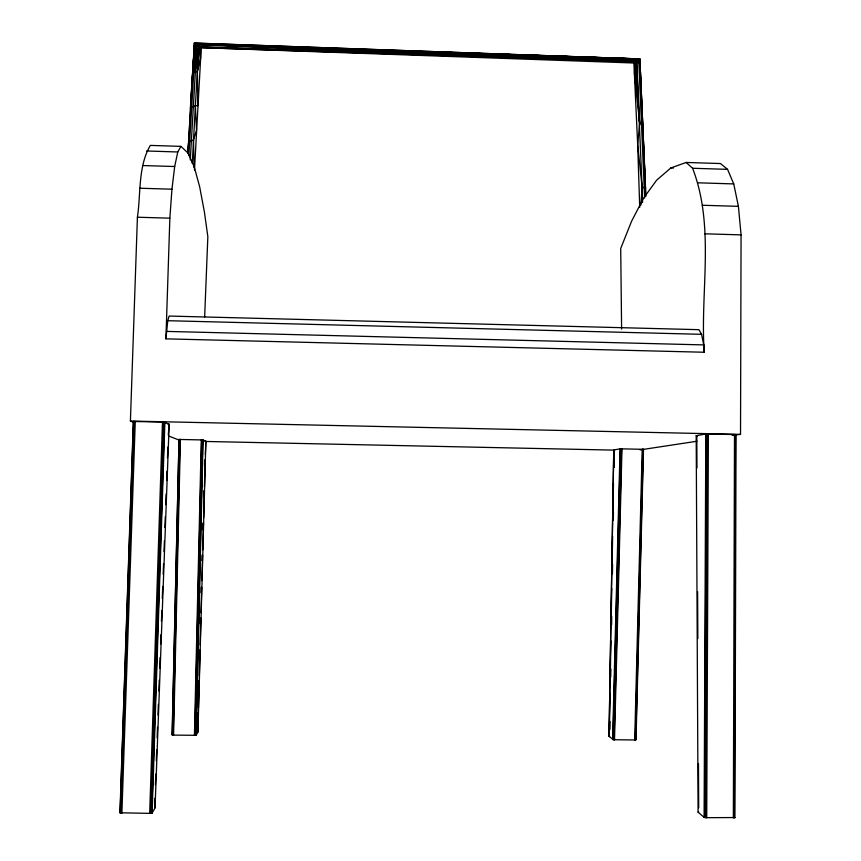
<?xml version="1.0" encoding="UTF-8"?>
<svg xmlns="http://www.w3.org/2000/svg" width="861" height="861" viewBox="0 0 861 861"><rect width="100%" height="100%" fill="white"/><g stroke="black" fill="none" stroke-linecap="round" stroke-linejoin="round"><path stroke-width="1.29" d="M733.357 817.95L734.498 434.547L705.816 434.009L696.194 435.677L698.088 812.192L704.104 817.315L705.589 817.681L734.95 817.552M734.347 817.907L735.466 434.579L734.498 434.547M734.928 817.756L736.047 434.622L735.466 434.579M732.162 435.289L740.525 434.385L741.063 234.87L738.404 206.349L733.744 183.92L727.556 169.359L720.463 163.547L686.131 162.46L670.816 167.97L656.609 180.207L643.533 198.234L631.576 221.245L620.706 248.506L621.61 329.085M204.649 317.052L207.845 236.7L204.412 212.097L199.687 186.869L194.231 166.873L187.989 153.021L180.939 146.37L177.775 151.977L174.686 166.528L171.952 189.194L169.854 218.177L165.915 338.857L704.212 352.246C700.058 291.492 715.125 226.637 692.588 168.261L686.131 162.46M704.104 817.315L705.816 434.009M704.632 817.519L706.343 433.976M705.589 817.681L707.279 433.955M706.72 817.746L708.388 433.976M613.753 449.937L609.028 736.467L613.667 739.728L635.289 739.976L636.01 739.76L643.501 449.324L620.437 448.829L613.753 449.937L609.05 736.381L609.76 736.263M609.416 729.59L610.018 693.299M610.277 677.166L610.88 640.864M611.149 624.731L611.74 588.44M611.988 573.652L612.612 536.016M612.871 519.883L613.473 483.591M613.742 467.458L613.775 449.959M609.879 729.547L610.008 721.486M610.74 677.133L610.869 669.072M611.601 624.72L611.73 616.648M612.44 573.641L612.601 564.235M613.323 519.883L613.462 511.821M614.194 467.469L614.323 459.408M172.222 734.982L179.023 439.444L202.776 439.949L205.865 441.284L197.955 732.076L196.233 735.111L195.286 735.305L173.158 735.1L172.082 734.853L179.023 439.444M172.781 735.068L179.583 439.433M173.158 735.1L179.971 439.433M173.588 735.111L180.401 439.444M194.435 735.337L201.27 439.885M194.866 735.326L201.711 439.896M195.286 735.305L202.12 439.917M195.942 735.229L202.776 439.949M196.233 735.111L203.067 439.982M612.612 739.513L620.071 448.839M612.978 739.642L620.437 448.829M613.667 739.728L621.136 448.818M614.087 739.76L621.556 448.818M614.517 739.771L621.986 448.829M634.697 739.986L642.198 449.259M635.289 739.976L642.79 449.27M635.752 739.922L643.253 449.291M197.61 718.472L197.75 713.123M198.45 687.681L198.633 680.986M199.321 655.544L199.472 650.195M200.204 623.418L200.344 618.058M201.043 592.616L201.183 587.267M201.915 560.489L202.055 555.13M202.755 529.687L202.938 522.993M203.626 497.55L203.809 490.856M204.509 465.424L204.649 460.065M198.31 713.209L197.955 732.076M198.45 707.85L199.182 681.062M199.332 675.702L200.021 650.259M200.172 644.9L200.893 618.112M201.043 612.752L201.732 587.31M201.915 580.605L202.615 555.162M202.755 549.802L203.487 523.014M203.637 517.655L204.358 490.867M204.477 486.852L205.198 460.065M205.349 454.705L205.865 441.284M149.674 813.441L162.481 422.03L163.601 422.073L169.176 424.193L155.045 807.887L152.128 813.032L150.815 813.387L119.937 812.784L133.337 421.492L162.481 422.03M150.815 813.387L163.601 422.073M151.708 813.236L164.473 422.127M152.128 813.032L164.871 422.181M134.133 422.503L130.409 421.04L137.416 217.22C140.935 193.725 137.921 166.431 150.341 145.401L180.939 146.37M120.099 812.999L133.498 421.449M120.809 813.161L134.208 421.427M121.885 813.225L135.263 421.438M154.915 798.212L155.045 807.887M155.41 784.812L155.798 774.082M156.293 760.683L156.691 749.953M157.132 737.899L157.531 727.168M157.972 715.104L158.37 704.384M158.865 690.985L159.263 680.255M159.705 668.19L160.103 657.47M160.598 644.071L160.942 634.686M161.438 621.276L161.836 610.557M162.277 598.492L162.718 586.427M163.17 574.362L163.558 563.643M164.01 551.578L164.397 540.859M164.892 527.449L165.29 516.729M165.732 504.664L166.13 493.945M166.625 480.535L166.969 471.161M167.464 457.751L167.863 447.031M168.304 434.966L169.176 424.193M194.478 170.047L201.237 47.656L194.338 43.05L188.032 153.645M188.882 155.378L195.447 43.922L298.799 47.409L278.641 46.742M190.27 159.931L196.921 45.149L193.553 72.658L192.573 73.723L187.946 152.246L188.656 141.957L193.499 139.956L196.512 130.183L195.382 105.612L198.88 46.623L196.05 44.417L201.237 47.656L633.9 63.004L638.744 60.109L640.078 63.972L645.804 196.373M192.272 163.472L195.382 105.612L197.901 105.752L197.373 71.345L200.053 47.129L636.666 61.852L640.078 63.972L645.728 194.801M190.367 108.841L192.369 74.993M165.915 338.857L167.766 320.701L169.133 316.062L698.96 329.677L701.554 334.326L703.738 344.906L704.212 352.246M640.918 205.047L642.08 186.826L636.666 61.852L201.237 47.656M194.672 43.298L192.573 73.723L194.597 43.233L192.573 73.723L195.447 43.922L273.281 46.559M644.652 197.998L638.744 60.109L195.996 44.374L193.553 72.658L197.373 71.345L200.581 58.58L200.516 47.559M642.554 202.539L642.08 186.826L637.667 144.497L633.9 63.004L636.666 61.852L639.68 123.263L637.667 144.497L639.723 207.372M198.364 46.343L195.21 71.829L198.88 46.623L636.828 61.712L195.996 44.374M698.088 812.192L698.723 811.858M190.572 107.808L195.382 105.612M638.819 60.044L640.078 63.972L639.82 59.086L195.447 43.922L638.819 60.044L639.82 59.086L423.644 51.617M633.9 63.004L636.656 61.863M640.089 449.883L696.936 441.252M205.166 441.316L205.714 441.316M168.056 424.247L168.702 424.247M130.409 421.04L740.525 434.385M205.435 441.456L614.679 450.131M167.766 320.701L701.554 334.326M166.388 331.399L703.738 344.906M697.765 435.795L696.194 435.677M139.794 188.225L171.952 189.194M702.393 205.252L738.404 206.349M137.416 217.22L169.854 218.177M704.75 233.805L741.063 234.87M146.574 150.987L177.775 151.977M692.588 168.261L727.556 169.359M670.816 167.97L673.442 168.046M142.948 165.549L174.686 166.528M698.185 182.812L733.744 183.92M302.835 47.549L322.972 48.227M326.997 48.356L347.134 49.034M371.295 49.852L351.159 49.174L371.231 49.873M375.321 49.992L395.457 50.67L375.267 50.013M302.803 47.559L322.929 48.238M326.954 48.377L347.08 49.055M423.569 51.649L445.04 52.37M447.72 52.467L469.191 53.188M471.882 53.285L639.755 58.903L640.11 65.576L639.82 59.086M194.403 43.115L639.615 58.957L194.338 43.05L195.049 46.042M196.459 44.697L636.828 61.712M642.08 186.826L645.567 188.548L640.175 66.9M639.68 123.263L634.837 62.875L634.471 73.777L639.68 123.263L643.124 125.308M168.874 436.086L180.046 440.455M193.499 139.956L194.048 167.497M696.807 435.763L696.98 467.997M697.604 591.572L697.84 638.582M698.475 763.503L698.702 807.822M420.954 51.52L399.482 50.799L420.889 51.552"/></g></svg>
